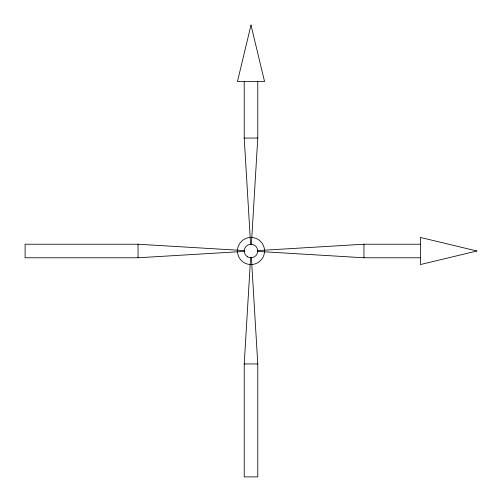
<?xml version="1.0" encoding="UTF-8"?>
<svg xmlns="http://www.w3.org/2000/svg" width="502" height="502" viewBox="0 0 502 502"><rect width="100%" height="100%" fill="white"/><g stroke="black" fill="none" stroke-linecap="round" stroke-linejoin="round"><path stroke-width="0.75" d="M251.376 257.231L257.777 363.95L257.777 476.9L244.223 476.9L244.223 363.95L250.623 257.231M251.376 244.769L257.777 138.05L257.777 81.575M244.769 250.623L138.05 244.223L25.1 244.223L25.1 257.777L138.05 257.777L244.769 251.376M257.231 250.623L363.95 244.223L420.425 244.223M244.223 81.575L244.223 138.05L257.777 138.05M257.231 251.376L363.95 257.777L420.425 257.777M244.223 363.95L257.777 363.95M244.223 138.05L250.623 244.769M363.95 244.223L363.95 257.777M138.05 244.223L138.05 257.777M264.535 251.703A13.554 13.554 0 0 1 251.703 264.535M250.297 264.535A13.554 13.554 0 0 1 237.465 251.703M237.465 250.297A13.554 13.554 0 0 1 250.297 237.465M251.703 237.465A13.554 13.554 0 0 1 264.535 250.297M251 25.1L237.446 81.575L264.554 81.575L251 25.1M476.9 251L420.425 264.554L420.425 237.446L476.9 251M247.612 256.867A6.777 6.777 0 0 0 257.777 251A6.777 6.777 0 0 0 247.612 245.133A6.777 6.777 0 0 0 247.612 256.867"/></g></svg>
